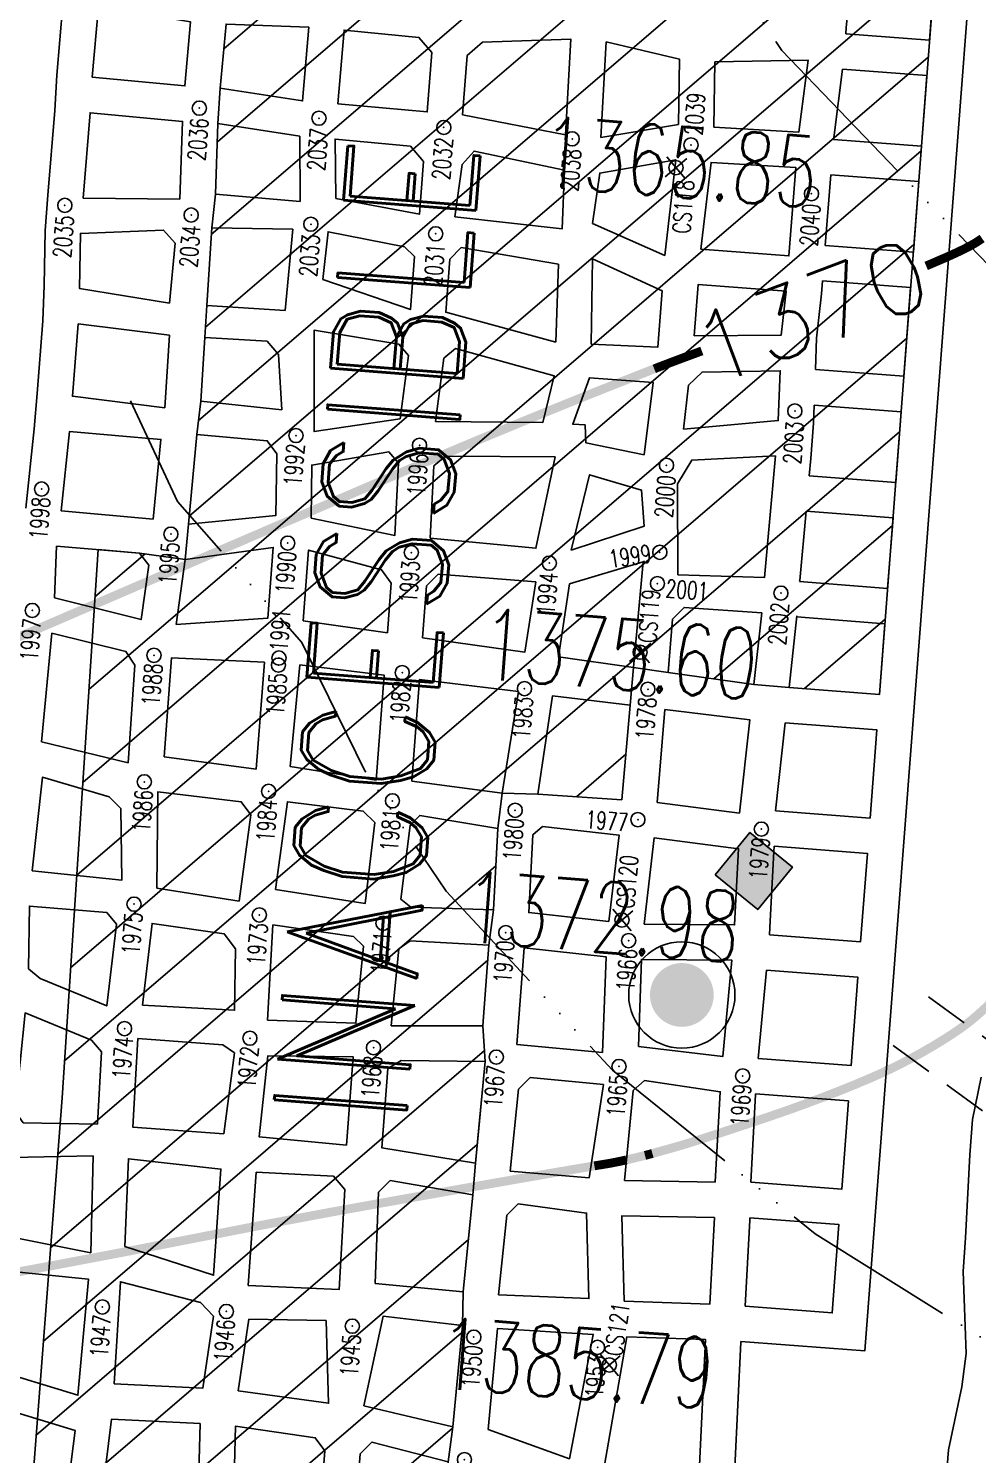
# Model space of a CAD drawing. Header units: inches. Extents: x 10131215 to 10153225, y 3476725 to 3491422.
# Drawn here: x 10139034 to 10139570, y 3484251 to 3485056 of the extents above; entities that cross this region are included whole.
import ezdxf
from ezdxf.enums import TextEntityAlignment as Align

# ---------------------------------------------------------------- set-up
doc = ezdxf.new("R2010")
doc.units = ezdxf.units.IN
doc.header["$LTSCALE"] = 100
doc.header["$MEASUREMENT"] = 0
doc.header["$PDMODE"] = 32
doc.header["$PDSIZE"] = 8
doc.linetypes.add('DASHED2', pattern=[0.375, 0.25, -0.125])
doc.linetypes.add('STREAM', pattern=[1.5, 1, -0.125, 0, -0.125, 0, -0.125, 0, -0.125])
doc.layers.get('0').update_dxf_attribs({"color": 60, "linetype": 'CONTINUOUS'})
for name, color, linetype in [('BUILDINGS', 7, 'CONTINUOUS'), ('DRILL HOLES', 170, 'CONTINUOUS'), ('ELEVATIONS-UPEER MASON-CONTOURS', 175, 'CONTINUOUS'), ('ELEVATIONS-UPPER MASON-SPOT', 175, 'CONTINUOUS'), ('MINE WORKINGS-ADVANCED-SURVEYED', 7, 'CONTINUOUS'), ('MINE WORKINGS-RETREAT AREA', 4, 'CONTINUOUS'), ('MINE WORKINGS-RETREAT AREA-LABELS', 1, 'CONTINUOUS'), ('ROADS', 34, 'DASHED2'), ('SPADS-CONTROL SURVEY-LABELS', 230, 'CONTINUOUS'), ('SPADS-CONTROL SURVEY-SYMBOLS', 230, 'CONTINUOUS'), ('SPADS-LABEL', 90, 'CONTINUOUS'), ('SPADS-SYMBOL', 90, 'CONTINUOUS'), ('WATER-SURFACE', 140, 'STREAM')]:
    doc.layers.add(name, color=color, linetype=linetype)
doc.styles.add('INACCESSIBLE', font='ROMAND.SHX', dxfattribs={"width": 0.8, "height": 75})
doc.styles.add('LEV', font='SIMPLEX.shx', dxfattribs={"width": 0.7, "height": 40})
doc.styles.add('SP', font='SIMPLEX', dxfattribs={"width": 0.75, "height": 12})

# ---------------------------------------------------------------- blocks, each defined once
blk = doc.blocks.new('*X18')
at = {"color": 0}
for p, q in [((778210.1132462497, 182437.2947575242), (778585.4019913725, 182812.5835026469)), ((778210.5236335017, 182384.6721361872), (778606.9321665865, 182781.0806692719)), ((778211.121647163, 182332.2371412594), (778606.9513478621, 182728.0668419586)), ((778211.8106069957, 182279.8930925031), (778606.9705291378, 182675.0530146452)), ((778211.9257690625, 182226.975245981), (778606.9897104134, 182622.0391873319)), ((778210.8524246103, 182172.8688929398), (778607.008891689, 182569.0253600185)), ((778161.9085259092, 182070.8919856497), (778607.0280729646, 182516.0115327051)), ((778162.4880561854, 182018.4385073369), (778607.0472542403, 182462.9977053918)), ((778163.0675864617, 181965.9850290242), (778607.0664355159, 182409.9838780783)), ((778163.6471167379, 181913.5315507114), (778607.0856167915, 182356.970050765)), ((778164.2266470141, 181861.0780723987), (778607.1047980671, 182303.9562234517)), ((778164.4554371102, 181808.2738539057), (778607.1239793429, 182250.9423961383)), ((778513.1431030486, 182103.928511255), (778607.1431606185, 182197.928568825)), ((778161.3289956329, 182123.3454639624), (778187.6501421747, 182149.6666105042)), ((778564.6488477155, 182102.401247333), (778607.1623418941, 182144.9147415116)), ((778440.9374021387, 182031.7228103452), (778466.941093335, 182057.7265015416)), ((778164.4503432133, 181755.2357514198), (778398.5790620496, 181989.3644702561)), ((778164.4452493163, 181702.1976489339), (778398.1481035162, 181935.9005031338)), ((778164.4401554194, 181649.1595464479), (778400.2425336464, 181884.961924675)), ((778164.4350615224, 181596.121443962), (778400.1748729824, 181831.861255422)), ((778164.4299676255, 181543.0833414761), (778399.353367878, 181778.0067417286)), ((778164.4248737285, 181490.0452389902), (778399.580782171, 181725.2011474326)), ((778164.4197798317, 181437.0071365043), (778398.6133284688, 181671.2006851414))]:
    blk.add_line(p, q, dxfattribs=at)
blk = doc.blocks.new('CS')
at = {"layer": 'SPADS-CONTROL SURVEY-SYMBOLS'}
for p, q in [((-5.656854249653406, 5.656854249420576), (5.656854249420576, -5.656854249536991)), ((5.656854249420576, 5.656854249420576), (-5.656854249653406, -5.656854249536991))]:
    blk.add_line(p, q, dxfattribs=at)
blk.add_circle((-2.328306436538696e-10, -1.455191522836685e-10), 4, dxfattribs=at)
blk = doc.blocks.new('DRILL HOLE')
at = {"layer": 'DRILL HOLES', "const_width": 18}
blk.add_lwpolyline([(-9, 0, 1), (9, 0, 1)], format="xyb", close=True, dxfattribs=at)
at = {"layer": 'DRILL HOLES'}
blk.add_circle((0, 0), 30, dxfattribs=at)

msp = doc.modelspace()

# ---------------------------------------------------------------- linework, layer by layer
at = {"layer": 'BUILDINGS'}
msp.add_lwpolyline([(10139422.0284524, 3484578.497196799), (10139441.62884625, 3484602.456364634), (10139465.58801408, 3484582.855970782), (10139445.98762023, 3484558.896802946)], close=True, dxfattribs=at)
msp.add_solid([(10139441.62884625, 3484602.456364634), (10139465.58801408, 3484582.855970782), (10139422.0284524, 3484578.497196799), (10139445.98762023, 3484558.896802946)], dxfattribs=at)
at = {"layer": 'ELEVATIONS-UPEER MASON-CONTOURS', "const_width": 5.000142584255225}
for points in [[(10135978.88428691, 3483263.248318839, 4.255055060081e-07), (10135880.17467438, 3483248.315375748, 0.0005474603146306517)], [(10136147.75905881, 3483288.543522684, 1.373056544530431e-06), (10135988.51066798, 3483264.690762232, 2.300745381369936e-05)], [(10139638.82532724, 3483431.707527347, 7.746851416543983e-07), (10139693.51518071, 3483463.689686147, 1.130609256245208e-05)], [(10138804.86546588, 3484318.684978562, 1.744273280105424e-06), (10138743.64353124, 3484310.015058426, 0.000372396925062913)], [(10137627.42975596, 3484110.077719322, -1.578139277507668e-06), (10137623.40510488, 3484107.94514403, -4.648642984989848e-07), (10137609.74202543, 3484100.70544615, -0.0001325035653944771)], [(10138738.72881526, 3484588.479778181, -5.990413555914903e-07), (10138730.52895678, 3484585.095124677, -3.016211800340191e-05)], [(10139736.40876738, 3483488.776777369, -3.284967643956018e-06), (10139816.89067232, 3483535.849167633, -0.0002011422296852698)], [(10139414.44586048, 3484874.100491419, 2.396840336891335e-06), (10139414.3086121, 3484874.049782359, 6.081483069059938e-05), (10139414.02914234, 3484873.946486705, 4.453383698217632e-06), (10139410.21292202, 3484872.535395882, 0.0001744513716775465), (10139404.54506551, 3484870.437335946, 0.000205693379767074), (10139399.73943296, 3484868.654288363, 0.001876641453638503), (10139398.42892451, 3484868.161827839, 0.0004615607871763515), (10139393.11002023, 3484866.13466365, 0.002109102348266869), (10139387.58985511, 3484863.998226507, 0.0005991221363852298), (10139368.19820183, 3484856.372167207, 0.001922976783912517), (10139340.56834193, 3484845.345063024, 0.001754737153262325), (10139310.37912544, 3484833.038331016, 0.001786035423851429), (10139272.59733278, 3484817.323536626, 0.001898553888505071), (10139237.16458251, 3484802.278562823, 0.000116923866662706), (10139184.23484975, 3484779.552001067, 0.0001150393654611401), (10139130.44877801, 3484756.428192081, 6.299521580048911e-05), (10139057.78424092, 3484725.15745723, -5.354822665654283e-05), (10138972.30090383, 3484688.368316701, -0.0003778424369491077)], [(10139572.67966834, 3484937.557360446, -0.0005942234020709481), (10139572.40728489, 3484937.369724465, -0.0006135811083410135), (10139571.99979279, 3484937.090465627, -0.0008528533938636461), (10139571.70603655, 3484936.890414871, -0.0007677164603468483), (10139571.59853915, 3484936.817717012, -0.0002446519974968545), (10139571.26075198, 3484936.590275174, -0.001475118069627756), (10139570.90687148, 3484936.353762188, -0.0009993274281635011), (10139570.38278387, 3484936.00723258, -0.003979512152669783), (10139570.08525393, 3484935.814734397, -0.00202653794414884), (10139569.49650295, 3484935.443775365, -0.004846594376944278), (10139568.87902601, 3484935.066473309, -0.003068540262407415), (10139567.89445719, 3484934.486065914, -0.003631344072126255), (10139566.99544668, 3484933.972202051, -0.003591673509160527), (10139566.07909657, 3484933.465846908, -0.003698734474561738), (10139564.88368727, 3484932.827861546, -0.0033073746508672), (10139563.53696373, 3484932.133187369, -0.001698049493017804), (10139562.16420635, 3484931.442394421, -0.002279249087127149), (10139561.13743297, 3484930.935901226, -0.001726696414032421), (10139559.93749219, 3484930.355893248, -0.001940744279580511), (10139558.86613768, 3484929.847699401, -0.002096760091791255), (10139557.57575757, 3484929.24832731, -0.001529145065427379), (10139555.8004817, 3484928.439323966, -0.001701723050955189), (10139553.5955994, 3484927.451702319, -0.001434117168172142), (10139550.9719905, 3484926.296223301, -0.001435272333208631), (10139550.5370743, 3484926.107651826, -8.450707559560112e-05), (10139543.14075084, 3484922.92741806, -0.001919138082005006), (10139542.77772217, 3484922.773045587, -0.0004142606288588668), (10139541.09261224, 3484922.065745718)], [(10139578.33642812, 3484507.035297999, -0.01491825618001025), (10139569.42556822, 3484498.813578376, -0.02722269789308525), (10139560.18228023, 3484491.626038728, -0.01786937362489963), (10139545.17836579, 3484481.992848092, -0.01546789516216787), (10139527.11455842, 3484472.028294329, -0.01689326495406607), (10139510.01867183, 3484463.992874292, -0.01028763767588545), (10139482.90240932, 3484453.004137716, -0.009418754577061692), (10139452.83526475, 3484442.178170053, -0.003656864577733612), (10139413.57541815, 3484429.191492992, -0.009170248573606574), (10139397.79077384, 3484424.415684817, -0.001980235777647516), (10139386.53209739, 3484421.281520867, -0.005347282538332423), (10139382.34605657, 3484420.182056865, -0.00485108893140295), (10139371.86524666, 3484417.656604486, -0.008287176053305844), (10139365.69306269, 3484416.339913755, -0.001190967232643361), (10139363.02076927, 3484415.822596598, -0.008012598140672346), (10139362.62219503, 3484415.753023656), (10139362.48777645, 3484415.731773959), (10139362.35869697, 3484415.711368082, 0.001887155874281191), (10139362.01839731, 3484415.656253601, 7.815469792169083e-05), (10139353.80670364, 3484414.293153679, 0.001949393773719704), (10139323.25057703, 3484409.0935815, 0.000706406986884294), (10139239.00587221, 3484394.297260133, 0.005157380266606441), (10139132.75185467, 3484374.348090819, -0.00435793167354881), (10139007.04474238, 3484350.538471407, -0.001964871524645193)], [(10139777.52212842, 3484014.096490986, 5.882055164045174e-06), (10139751.36381465, 3484007.86163957, 4.393296587971537e-05)]]:
    msp.add_lwpolyline(points, format="xyb", dxfattribs=at)
at = {"layer": 'MINE WORKINGS-ADVANCED-SURVEYED', "flags": 128}
for points in [[(10139600.87888696, 3486439.076422677), (10139669.08696168, 3486433.854223783), (10139570.92940259, 3485151.800770584), (10139570.60639424, 3485147.581900761), (10139554.21169683, 3484933.447822556), (10139547.62119382, 3484847.36808281), (10139506.46617626, 3484309.835030129), (10139486.5239697, 3484311.361860632), (10139436.43691007, 3484315.19666448)], [(10139499.76641142, 3485092.828291042), (10139546.08369618, 3485089.282111587), (10139543.03003517, 3485049.39769847), (10139495.68432302, 3485053.022617172)], [(10139495.68432302, 3485053.022617172), (10139495.96854572, 3485056.546103126), (10139499.76641142, 3485092.828291042)], [(10139032.80414051, 3484785.425548581), (10139037.47603681, 3484830.194834223), (10139039.10946275, 3484850.128592862), (10139042.45798594, 3484890.992798073), (10139043.09472395, 3484911.00822801), (10139043.6331583, 3484942.068896495), (10139045.26658424, 3484962.002655135), (10139049.09586653, 3485009.753732651), (10139050.3215632, 3485029.716710421), (10139053.77110543, 3485069.581381129)], [(10139493.90420695, 3485033.099802857), (10139541.50320467, 3485029.455491912), (10139538.44954366, 3484989.571078795), (10139488.86566611, 3484993.367357631)], [(10139488.86566611, 3484993.367357631), (10139489.07017826, 3484995.902678257), (10139493.90420695, 3485033.099802857)], [(10139487.26496564, 3484973.430806762), (10139536.92271316, 3484969.628872237), (10139533.86905215, 3484929.74445912), (10139484.16567505, 3484933.549887171)], [(10139484.16567505, 3484933.549887171), (10139487.26496564, 3484973.430806762)], [(10139482.63038902, 3484913.608327992), (10139532.34222165, 3484909.802252561), (10139528.51180853, 3484859.772540991), (10139478.68901873, 3484863.58711161)], [(10139478.68901873, 3484863.58711161), (10139479.15984479, 3484881.379206787), (10139482.0655227, 3484906.230620016), (10139482.63038922, 3484913.608327976)], [(10139477.90494303, 3484843.588037688), (10139526.98497803, 3484839.830334432), (10139523.93131702, 3484799.945921315), (10139475.07592118, 3484803.686425576)], [(10139475.07592118, 3484803.686425576), (10139475.95894406, 3484813.373169634), (10139477.4857982, 3484833.315374382), (10139477.90494303, 3484843.588037688)], [(10139473.26004955, 3484783.766348806), (10139522.40448652, 3484780.003714757), (10139519.35082551, 3484740.119301639), (10139469.638792, 3484743.92539245)], [(10139469.638792, 3484743.92539245), (10139469.69418706, 3484744.648905956), (10139473.26004955, 3484783.766348806)], [(10139189.36850559, 3484721.825321361), (10139192.42240723, 3484761.709716054), (10139233.64305772, 3484750.56495664), (10139239.09128414, 3484743.127102323)], [(10139259.03348148, 3484741.600151504), (10139265.55057347, 3484748.12183533), (10139320.74721934, 3484743.741222403)], [(10139381.3189568, 3484755.196405036), (10139375.92718947, 3484695.412121464), (10139333.49071836, 3484701.420327413), (10139339.72007022, 3484742.715786329)], [(10139339.72007022, 3484742.715786329), (10139381.3189568, 3484755.196405036)], [(10139189.36850559, 3484721.825321361), (10139236.96327665, 3484715.086797183), (10139239.09128414, 3484743.127102323)], [(10139259.03348148, 3484741.600151504), (10139256.80834356, 3484712.277109054), (10139314.44718821, 3484704.116533015), (10139320.74721934, 3484743.741222403)], [(10139397.8974274, 3484722.835476246), (10139395.34621956, 3484692.662752136), (10139443.75157142, 3484685.809464965), (10139448.22512817, 3484726.233555343)], [(10139397.8974274, 3484722.835476246), (10139404.41448778, 3484729.357191667), (10139448.22512817, 3484726.233555343)], [(10139463.68482216, 3484684.203930076), (10139468.16733292, 3484724.706701207)], [(10139468.08746779, 3484723.985061198), (10139517.82399501, 3484720.177095081), (10139514.770334, 3484680.292681964), (10139463.68482216, 3484684.203930076)], [(10139187.45981706, 3484696.897574678), (10139181.9797227, 3484639.708097465), (10139230.65431966, 3484631.955003665)], [(10139187.45981706, 3484696.897574678), (10139235.14178763, 3484691.085421205), (10139230.65431966, 3484631.955003665)], [(10139250.67278787, 3484631.422273688), (10139255.01640649, 3484688.662821348), (10139310.90698863, 3484681.850086109), (10139301.78899364, 3484624.501525256)], [(10139321.80750021, 3484623.970238538), (10139330.18412086, 3484679.50031638), (10139374.01035718, 3484674.158154371), (10139369.20657063, 3484620.89344182)], [(10139389.14876798, 3484619.366491002), (10139393.57989717, 3484671.772741845), (10139441.55108197, 3484665.925334847), (10139435.71952189, 3484613.230013251)], [(10139461.48349935, 3484664.313364515), (10139513.2435035, 3484660.350475406), (10139509.42642724, 3484610.494959009), (10139455.98019231, 3484614.586950611)], [(10139455.98019231, 3484614.586950611), (10139461.48349935, 3484664.313364515)], [(10139250.67278787, 3484631.422273688), (10139301.78899364, 3484624.501525256)], [(10139321.80750021, 3484623.970238538), (10139369.20657063, 3484620.89344182)], [(10139389.14876798, 3484619.366491002), (10139435.71952189, 3484613.230013251)], [(10139455.22684044, 3484594.585524389), (10139507.89959674, 3484590.552752451), (10139504.08252048, 3484540.697236055), (10139452.60006783, 3484544.638875053)], [(10139452.60006783, 3484544.638875053), (10139452.91068058, 3484548.749643855), (10139455.15346338, 3484591.703985186), (10139455.22684044, 3484594.585524389)], [(10139451.01689324, 3484524.700982354), (10139502.55568998, 3484520.755029496), (10139498.73861372, 3484470.8995131), (10139446.32512047, 3484474.912435142)], [(10139446.32512047, 3484474.912435142), (10139451.01689324, 3484524.700982354)], [(10139572.1745404, 3484464.260496713), (10139567.28097521, 3484440.492419687), (10139565.82067926, 3484420.545230673), (10139563.38634325, 3484373.596321693), (10139561.9990621, 3484354.64649213), (10139563.62717868, 3484308.402883411), (10139561.24253808, 3484289.526068646), (10139553.62720813, 3484253.986202406), (10139552.23992699, 3484235.036372843)], [(10139444.83120062, 3484454.967708853), (10139497.21178322, 3484450.957306542), (10139493.39470696, 3484401.101790146), (10139442.08483726, 3484405.030215716)], [(10139442.08483726, 3484405.030215716), (10139444.8036251, 3484454.597757223), (10139444.83120062, 3484454.967708853)], [(10139441.55387917, 3484385.01176241), (10139491.86787646, 3484381.159583587), (10139488.0508002, 3484331.304067191), (10139438.89500773, 3484335.067570649)], [(10139438.89500773, 3484335.067570649), (10139441.52042887, 3484383.643487714), (10139441.55387917, 3484385.01176241)], [(10139421.68658212, 3484100.405009551), (10139423.21040378, 3484119.983617898), (10139424.76237359, 3484139.923883781), (10139429.71882991, 3484190.141040028), (10139430.80384283, 3484224.139403752), (10139433.02738252, 3484244.041130865), (10139436.39137683, 3484314.83241036), (10139436.43691007, 3484315.19666448)]]:
    msp.add_lwpolyline(points, dxfattribs=at)
for points in [[(10139070.28454097, 3485028.49101375), (10139073.7340832, 3485068.355684457), (10139125.84888481, 3485059.764832219), (10139122.56189396, 3485023.609097152)], [(10139142.52264263, 3485022.347619338), (10139145.80963349, 3485058.503354405), (10139192.53059988, 3485056.825393775), (10139189.08048118, 3485015.189225756)], [(10139209.01273756, 3485013.537569187), (10139212.46285626, 3485055.173737205), (10139254.69343385, 3485051.016052446), (10139262.05070661, 3485042.420830641), (10139259.45223189, 3485008.936290854)], [(10139279.3928501, 3485007.388854554), (10139281.99132482, 3485040.873394341), (10139290.58654663, 3485048.230667106), (10139340.55932713, 3485049.959101993), (10139337.43366979, 3484996.038821617)], [(10139357.37586714, 3484994.511870798), (10139360.50152448, 3485048.432151175), (10139401.89858111, 3485038.697701401), (10139401.18107497, 3485001.886417256)], [(10139421.12714778, 3485000.410953622), (10139421.84465392, 3485037.222237767), (10139474.42460361, 3485038.218414072), (10139469.13436268, 3484997.510804784)], [(10139065.20034288, 3484960.369229191), (10139119.72933693, 3484959.772895746), (10139121.30041615, 3485003.64834848), (10139069.0588443, 3485008.528035979)], [(10139187.61446629, 3484958.495832973), (10139139.94374435, 3484962.493457985), (10139141.26116482, 3485002.386870666), (10139187.42882461, 3484995.256969376)], [(10139207.77625404, 3484960.085059769), (10139255.02654288, 3484951.24387383), (10139257.28582107, 3484981.019425356), (10139249.9285483, 3484989.614647161), (10139207.36108099, 3484993.605312807)], [(10139274.96874022, 3484949.716923012), (10139335.52121458, 3484942.973996645), (10139336.90382884, 3484976.020276729), (10139285.82166109, 3484986.829261822), (10139279.2205011, 3484979.317245427)], [(10139352.71280454, 3484946.050785606), (10139393.54593024, 3484927.992183074), (10139399.70561133, 3484981.940344437), (10139356.84602618, 3484974.493325911)], [(10139413.86984852, 3484931.450880126), (10139463.65017209, 3484927.699678902), (10139467.52623615, 3484977.574989203), (10139419.65168415, 3484980.464880803)], [(10139113.982516, 3484901.01770181), (10139117.14200515, 3484934.886324711), (10139110.60097609, 3484942.317376337), (10139063.56691694, 3484940.435470552), (10139063.02848259, 3484909.374802066)], [(10139179.27347598, 3484896.927594133), (10139134.94063703, 3484899.682667956), (10139137.73785082, 3484943.594921529), (10139183.4990053, 3484942.745337901)], [(10139200.55803448, 3484914.477835516), (10139203.45027354, 3484941.341874462), (10139246.59617053, 3484932.833219138), (10139252.19709203, 3484927.389584556), (10139249.9066658, 3484897.476288536)], [(10139332.06711412, 3484879.06544633), (10139333.44323709, 3484923.056544992), (10139278.65638136, 3484932.384317562), (10139272.13928938, 3484925.862633737), (10139269.84886315, 3484895.949337717)], [(10139352.03853609, 3484877.986039937), (10139352.63196924, 3484926.025393312), (10139392.0190761, 3484908.049978326), (10139389.57610949, 3484876.142450727)], [(10139410.12905589, 3484882.59247849), (10139412.34299439, 3484911.508675376), (10139462.12331795, 3484907.757474152), (10139459.21764004, 3484882.906060923)], [(10139111.22971237, 3484842.071788751), (10139113.83620703, 3484882.990025035), (10139062.39174458, 3484889.35937213), (10139059.0432214, 3484848.495166919)], [(10139244.1760084, 3484835.731824303), (10139195.5207051, 3484828.617208934), (10139195.53032226, 3484885.759016092), (10139243.39416565, 3484877.915828894), (10139248.91873961, 3484871.475084445)], [(10139177.33890517, 3484840.923696731), (10139131.50769283, 3484845.790356753), (10139133.7963223, 3484881.718564222), (10139169.03228818, 3484879.603011269), (10139175.52401986, 3484872.128855183)], [(10139264.11820574, 3484834.204873484), (10139268.86093695, 3484869.948133626), (10139275.3016814, 3484875.472707585), (10139331.04167805, 3484860.092595455), (10139324.60597702, 3484833.666591603)], [(10139404.08867195, 3484829.898321319), (10139406.99434986, 3484854.749734548), (10139414.58486318, 3484862.1922175), (10139458.68789615, 3484862.887513467), (10139457.54359345, 3484834.842228519)], [(10139381.92787366, 3484815.547754363), (10139349.03055129, 3484822.331622625), (10139348.57168339, 3484832.371303931), (10139341.58168569, 3484832.749096169), (10139351.01310002, 3484859.013189062), (10139387.05214511, 3484856.276588684)], [(10139104.76851116, 3484779.125067514), (10139052.73789915, 3484783.792122638), (10139057.40979545, 3484828.561408279), (10139109.08739187, 3484824.171258057)], [(10139174.58701246, 3484816.054784609), (10139169.0928442, 3484823.458767524), (10139129.3017993, 3484826.891820296), (10139124.57701583, 3484776.359935222), (10139173.85446562, 3484781.184644484)], [(10139193.79666296, 3484779.657693665), (10139241.15266774, 3484770.049068741), (10139243.26442974, 3484810.727730079), (10139237.73985578, 3484817.168474528), (10139194.18741484, 3484809.663504112)], [(10139261.09486509, 3484768.522117922), (10139320.77408432, 3484762.768043597), (10139331.56910973, 3484814.261978171), (10139269.64737154, 3484814.725353219), (10139263.20662709, 3484809.200779261)], [(10139400.80310531, 3484747.686889475), (10139400.7249378, 3484799.064246665), (10139408.77350736, 3484812.489391041), (10139456.01673931, 3484814.90002377), (10139449.75198231, 3484746.175760092)], [(10139340.74550629, 3484761.688637204), (10139351.05479883, 3484804.195431889), (10139380.40101952, 3484795.605549614), (10139381.8487007, 3484775.214952492)], [(10139049.04218233, 3484734.725045432), (10139097.87830936, 3484722.532572594), (10139102.16426441, 3484753.23575483), (10139097.0512527, 3484760.007845918), (10139050.10778527, 3484763.940035296)], [(10139117.68681403, 3484719.767440301), (10139169.42630824, 3484723.35227218), (10139172.48020988, 3484763.236666873), (10139122.80230877, 3484756.413173939)], [(10139041.60658169, 3484653.632920115), (10139090.56008618, 3484641.749605112), (10139094.28363738, 3484696.781516524), (10139089.30888228, 3484704.544032846), (10139047.51523151, 3484714.782848085)], [(10139110.90846266, 3484645.061374165), (10139162.80781544, 3484638.139953719), (10139167.51761972, 3484698.424525497), (10139115.05993835, 3484700.949360866)], [(10139036.30016711, 3484580.823951565), (10139042.14753574, 3484633.539876277), (10139079.92039818, 3484622.570854558), (10139086.39485845, 3484616.006845714), (10139087.0181637, 3484575.560429074)], [(10139106.69818251, 3484570.899936953), (10139107.24450319, 3484625.297810648), (10139154.40377894, 3484619.717262421), (10139159.86263592, 3484612.287206671), (10139153.20506279, 3484563.718022205)], [(10139173.74879605, 3484570.19733448), (10139180.48129078, 3484619.76373697), (10139223.29488069, 3484614.466173214), (10139229.81562391, 3484607.948140097), (10139224.30281996, 3484562.234576402)], [(10139250.22738976, 3484560.245798941), (10139244.5507625, 3484564.69314294), (10139249.75760069, 3484606.418311281), (10139255.20204352, 3484612.018447109), (10139299.26349822, 3484604.635857794), (10139296.74530312, 3484558.692638103)], [(10139361.94437057, 3484552.245556056), (10139367.67961981, 3484600.951244473), (10139324.42036566, 3484605.71668201), (10139319.05274614, 3484601.113258023), (10139316.68739013, 3484557.164247035)], [(10139381.88656792, 3484550.718605238), (10139387.62181716, 3484599.424293655), (10139435.2097456, 3484593.210947364), (10139432.96696281, 3484550.256606033)], [(10139034.36558436, 3484525.545953433), (10139040.93914237, 3484519.996849401), (10139078.51339046, 3484504.545768416), (10139083.93301333, 3484550.730657613), (10139078.4550857, 3484557.211121749), (10139034.8463549, 3484560.876288949)], [(10139098.60958733, 3484504.953092665), (10139150.64583097, 3484502.093278169), (10139151.18217969, 3484536.793135536), (10139144.80102628, 3484545.295330908), (10139104.03075568, 3484551.052828726)], [(10139169.23301974, 3484496.477415327), (10139219.13226447, 3484494.747444137), (10139223.46412422, 3484538.227712834), (10139217.86398839, 3484543.672155672), (10139172.25036413, 3484550.252973984)], [(10139239.07465547, 3484493.223024566), (10139290.79735569, 3484493.306271599), (10139294.2198077, 3484538.826970641), (10139249.77115123, 3484541.224429566), (10139243.40610099, 3484536.697884018)], [(10139310.01387036, 3484482.734942553), (10139358.2850549, 3484478.2568753), (10139360.41741975, 3484532.30335871), (10139314.16189471, 3484537.298579572)], [(10139378.60898995, 3484481.715473818), (10139426.34506704, 3484476.029678786), (10139431.46000063, 3484530.312888255), (10139380.3596171, 3484530.776407891)], [(10139073.19884618, 3484437.754963308), (10139075.4541523, 3484478.70627008), (10139069.94881551, 3484485.163465547), (10139032.34668633, 3484500.626890503), (10139026.83282816, 3484444.953571895), (10139031.33210522, 3484438.569217187)], [(10139144.63870969, 3484432.349504518), (10139150.57892578, 3484478.009495167), (10139143.94781248, 3484482.595565788), (10139096.10560007, 3484486.091738146), (10139093.13639994, 3484436.16853218)], [(10139213.87301695, 3484425.946195188), (10139217.68406588, 3484475.802172686), (10139169.50937862, 3484476.378990818), (10139164.56550216, 3484430.633184152)], [(10139286.59124888, 3484415.891376451), (10139292.18791242, 3484473.129808105), (10139244.60629372, 3484473.744206267), (10139237.24535198, 3484469.292155367), (10139233.81540795, 3484424.421775618)], [(10139350.87015976, 3484407.614769802), (10139358.9050189, 3484460.156202606), (10139317.54536144, 3484464.072152273), (10139311.0044484, 3484457.574359988), (10139306.28773796, 3484411.300990292)], [(10139422.06460882, 3484405.149743363), (10139424.85838529, 3484456.084438973), (10139382.14393601, 3484462.388648634), (10139375.70319156, 3484456.864074675), (10139370.81235711, 3484406.087818983)], [(10139026.08297036, 3484373.779653567), (10139022.58045582, 3484380.083252354), (10139024.73317422, 3484419.037746447), (10139070.77418048, 3484419.890486476), (10139069.43697383, 3484365.262176367)], [(10139088.77425768, 3484368.739455238), (10139090.71173424, 3484418.304055349), (10139142.92238932, 3484412.422712047), (10139138.76976785, 3484352.556518613)], [(10139158.35329624, 3484346.854839753), (10139162.84918179, 3484410.706391681), (10139206.51832204, 3484408.455369159), (10139212.96461204, 3484400.94198546), (10139209.64991074, 3484344.458710319)], [(10139229.97340663, 3484347.919888499), (10139231.90988349, 3484399.493786868), (10139238.42614764, 3484406.016297847), (10139285.15132564, 3484397.948547794), (10139279.75473635, 3484343.203233743)], [(10139299.69121264, 3484341.603319026), (10139304.28784457, 3484386.380394934), (10139310.8287576, 3484392.878187219), (10139349.34320894, 3484387.672572455), (10139350.66407631, 3484339.42956112)], [(10139370.60627366, 3484337.902610301), (10139369.28540629, 3484386.145621636), (10139421.57518906, 3484385.130169463), (10139418.93008076, 3484336.189997835)], [(10139011.3046685, 3484300.397083665), (10139062.1880708, 3484284.8619279), (10139068.24715048, 3484350.309011045), (10139019.56479528, 3484355.244945344)], [(10139082.74104847, 3484291.31185602), (10139132.69579361, 3484288.790721803), (10139138.78867867, 3484329.469075234), (10139131.41867381, 3484337.129980746), (10139086.19094887, 3484348.88122303)], [(10139223.68236192, 3484278.815119135), (10139273.83439875, 3484267.081774678), (10139279.23164119, 3484324.183585535), (10139234.58414632, 3484329.514410728)], [(10139152.63799096, 3484287.263770984), (10139203.74016457, 3484280.342069954), (10139202.29521583, 3484326.96788429), (10139158.71547114, 3484327.752754868)], [(10139293.7765961, 3484265.554823859), (10139339.72801062, 3484248.997953357), (10139353.12556496, 3484319.181973609), (10139299.16811747, 3484322.583670819)], [(10139359.51751288, 3484245.476782803), (10139413.06438591, 3484245.26652072), (10139416.44613702, 3484316.31909211), (10139372.07065244, 3484317.731370331)], [(10139009.2570604, 3484234.358789799), (10139009.77771768, 3484280.454886318), (10139060.66111998, 3484264.919730553), (10139055.84204123, 3484228.179360544)], [(10139075.93693366, 3484228.64662946), (10139081.21409765, 3484271.369658673), (10139131.16884279, 3484268.848524456), (10139130.03281335, 3484227.814324814)], [(10139150.28040086, 3484230.275813465), (10139151.11104014, 3484267.321573638), (10139196.23055455, 3484260.857957853), (10139201.67878097, 3484253.420103536), (10139198.85392196, 3484216.527038446)], [(10139218.7961193, 3484215.000087627), (10139221.62097832, 3484251.893152718), (10139228.13807031, 3484258.414836543), (10139271.31033807, 3484247.215924873), (10139268.71911351, 3484200.275413567)]]:
    msp.add_lwpolyline(points, close=True, dxfattribs=at)
at = {"layer": 'MINE WORKINGS-RETREAT AREA'}
for points in [[(10139271.31033807, 3484247.215924873), (10139273.83439875, 3484267.081774678), (10139279.23164119, 3484324.183585535), (10139279.75473635, 3484343.203233743), (10139285.15132564, 3484397.948547794), (10139286.59124888, 3484415.891376451), (10139288.55297505, 3484435.954424491), (10139292.18791242, 3484473.129808105), (10139290.79735569, 3484493.306271599), (10139294.2198077, 3484538.826970641), (10139296.74530312, 3484558.692638103), (10139299.26349822, 3484604.635857794), (10139301.78899364, 3484624.501525256), (10139321.80750021, 3484623.970238538), (10139369.20657063, 3484620.89344182), (10139374.01035718, 3484674.158154371), (10139375.92718947, 3484695.412121464), (10139395.34621956, 3484692.662752136), (10139443.75157142, 3484685.809464965), (10139463.68482216, 3484684.203930076), (10139514.770334, 3484680.292681964), (10139538.44954366, 3484989.571078795), (10139559.8251707, 3485268.761970614)], [(10139145.80963349, 3485058.503354405), (10139142.52264263, 3485022.347619338), (10139141.26116482, 3485002.386870666), (10139139.94374435, 3484962.493457985), (10139137.73785082, 3484943.594921529), (10139134.94063703, 3484899.682667956), (10139133.7963223, 3484881.718564222), (10139131.50769283, 3484845.790356753), (10139129.3017993, 3484826.891820296), (10139124.57701583, 3484776.359935222), (10139122.80230877, 3484756.413173939), (10139097.0512527, 3484760.007845918), (10139073.57951899, 3484761.973940607), (10139053.22190198, 3484452.692517805), (10139008.53852025, 3483872.564593891)]]:
    msp.add_lwpolyline(points, dxfattribs=at)
at = {"layer": 'ROADS', "flags": 128}
for points in [[(10139542.35491532, 3484509.651709941), (10139998.67954315, 3484177.783763894, -0.1195649874960232), (10140136.85148205, 3484015.09667849, -0.1195649874960232)], [(10139522.37717604, 3484482.153188442), (10139978.7016033, 3484150.285069176, -0.1195649874960232), (10140106.49442494, 3483999.818644302, 1.325345185839879)]]:
    msp.add_lwpolyline(points, format="xyb", dxfattribs=at)
at = {"layer": 'SPADS-SYMBOL'}
for p in [(10139130.76351009, 3485011.086675646), (10139198.27989531, 3485005.415469168), (10139268.7804803, 3485000.207806229), (10139341.2467199, 3484993.760577432), (10139408.32567041, 3484990.347165116), (10139476.3445739, 3484962.813383379), (10139054.80079412, 3484956.223976995), (10139126.14439187, 3484950.761201582), (10139193.69895173, 3484945.588552729), (10139264.18503051, 3484940.191437763), (10139466.95728886, 3484840.20804341), (10139185.31081419, 3484826.346865422), (10139255.04910224, 3484820.876623772), (10139394.48599024, 3484809.590040837), (10139041.68507057, 3484796.166449833), (10139114.67588468, 3484770.725181563), (10139180.66497388, 3484765.672400701), (10139250.41318743, 3484760.331784027), (10139390.72832772, 3484760.512008579), (10139328.30786227, 3484754.367773309), (10139389.37169093, 3484742.79326347), (10139459.09001717, 3484737.455275652), (10139036.44141685, 3484727.684572419), (10139105.13137005, 3484702.351946898), (10139175.39459825, 3484696.841532878), (10139175.69961275, 3484700.825008432), (10139245.29783551, 3484692.562192493), (10139314.30910705, 3484683.557016755), (10139383.98385192, 3484683.216773188), (10139099.66554066, 3484630.968463779), (10139169.86245689, 3484625.593489825), (10139239.76023827, 3484620.241420744), (10139309.05476497, 3484614.935542976), (10139378.34929168, 3484609.62966534), (10139448.05762121, 3484604.292102984), (10139093.87981068, 3484561.95640485), (10139164.62307857, 3484555.857583074), (10139234.46004107, 3484551.152066234), (10139303.7641343, 3484545.905633545), (10139373.12319888, 3484541.377124078), (10139088.50254618, 3484491.729575249), (10139159.29773158, 3484486.308791847), (10139229.0858308, 3484480.965121114), (10139298.38534323, 3484475.658861581), (10139367.68485568, 3484470.352602187), (10139437.5327816, 3484465.004350929), (10139076.00434377, 3484334.659974352), (10139146.01771849, 3484332.127404937), (10139217.07545198, 3484323.84813797), (10139285.70569069, 3484317.660370347), (10139355.5499368, 3484311.871097969), (10139280.41317402, 3484248.540338473)]:
    msp.add_point(p, dxfattribs=at)
at = {"layer": 'WATER-SURFACE', "flags": 128}
for points in [[(10139091.85872762, 3486469.581517345), (10139127.013836, 3486146.674791625), (10139123.68349861, 3486011.576518544), (10139132.79594512, 3485915.795909679), (10139152.1942645, 3485824.387842346), (10139161.36538537, 3485648.422908009), (10139201.08580173, 3485480.583522163), (10139253.5567923, 3485357.054109329), (10139332.51238625, 3485256.936627789), (10139358.7475575, 3485195.172062893), (10139459.56498164, 3485043.584465469), (10139628.9920453, 3484867.691785028), (10139753.46122163, 3484774.77144006), (10139787.76629927, 3484762.618785919), (10139867.58685255, 3484757.662441484), (10139906.57245114, 3484740.207913736), (10140023.89423157, 3484612.6529602), (10140056.04140001, 3484565.555619333), (10140168.93338652, 3484528.478470042), (10140220.11054372, 3484465.165893457), (10140317.22362744, 3484253.675331977), (10140375.91133143, 3484149.806794561), (10140469.21133904, 3484038.778158268), (10140606.17577253, 3483904.993860296), (10140629.2692865, 3483873.492751409), (10140739.38399054, 3483791.487954183), (10140762.78567591, 3483764.97898766), (10140784.64563045, 3483713.509690954), (10140769.74173004, 3483647.663595909)], [(10139091.80146986, 3484845.924095518), (10139118.34477492, 3484789.151689414), (10139188.55442769, 3484709.622782307), (10139224.1505996, 3484637.254488218), (10139270.03229908, 3484569.258886459), (10139363.95236085, 3484468.212914019), (10139478.44325203, 3484375.912424828), (10139656.86247655, 3484264.609069164), (10139742.6527627, 3484194.136033271), (10139820.00644956, 3484149.24320295), (10139902.96514729, 3484114.024936711), (10139962.21315509, 3484100.323858508), (10140044.55516897, 3484055.121456486), (10140072.63786499, 3484023.310402484), (10140084.82967668, 3483977.452243131), (10140142.28440018, 3483853.615265064), (10140198.75757283, 3483794.985470094), (10140237.12557007, 3483767.547207275), (10140290.45951205, 3483739.179808499), (10140370.2781429, 3483734.224303653), (10140426.07834083, 3483745.793657375), (10140456.01033832, 3483743.935338288), (10140569.82472, 3483721.835541538), (10140769.74173004, 3483647.663595909), (10141127.41041842, 3483382.846088743)]]:
    msp.add_lwpolyline(points, dxfattribs=at)

# ---------------------------------------------------------------- block references
at = {"layer": 'DRILL HOLES', "xscale": 1.000028516851045, "yscale": 1.000028516851045, "zscale": 1.000028516851045}
msp.add_blockref('DRILL HOLE', (10139403.15495712, 3484510.722373803), dxfattribs=at)
at = {"layer": 'MINE WORKINGS-RETREAT AREA', "xscale": 1.000028516851045, "yscale": 1.000028516851045, "zscale": 1.000028516851045, "rotation": 355.6010874874682}
msp.add_blockref('*X18', (9349211.396678967, 3362830.088531519), dxfattribs=at)
at = {"layer": 'SPADS-CONTROL SURVEY-SYMBOLS', "xscale": 1.000028516851045, "yscale": 1.000028516851045, "zscale": 1.000028516851045}
for p, rotation in [((10139399.83446013, 3484977.535397406), 355.6010247019602), ((10139379.60413498, 3484704.098420361), 355.6010246910381), ((10139369.32599072, 3484552.974878428), 355.6010246864262), ((10139362.26947429, 3484301.95299479), 355.6010246945673)]:
    msp.add_blockref('CS', p, dxfattribs=dict(at, rotation=rotation))

# ---------------------------------------------------------------- texts
at = {"layer": 'ELEVATIONS-UPEER MASON-CONTOURS', "style": 'LEV'}
msp.add_text('1370', height=40.0011406740418, rotation=20.61634890224153, dxfattribs=at).set_placement((10139418.76768843, 3484853.381060676))
at = {"layer": 'ELEVATIONS-UPPER MASON-SPOT', "style": 'LEV', "width": 0.7}
for s, p in [('1365.85', (10139401.93008319, 3484980.65664412)), ('1375.60', (10139368.03423687, 3484703.031832889)), ('1372.98', (10139358.10868945, 3484554.829744378)), ('1385.79', (10139343.89777807, 3484302.976635728))]:
    msp.add_text(s, height=40.0011406740418, rotation=355.6010874874686, dxfattribs=at).set_placement(p, align=Align.MIDDLE)
at = {"layer": 'MINE WORKINGS-RETREAT AREA-LABELS', "style": 'INACCESSIBLE', "width": 0.8}
msp.add_text('INACCESSIBLE', height=75.00213876382837, rotation=85.60108748746859, dxfattribs=at).set_placement((10139231.08425586, 3484716.548469799), align=Align.MIDDLE)
at = {"layer": 'SPADS-CONTROL SURVEY-LABELS', "style": 'SP', "width": 0.7}
for s, rotation, p in [('CS118', 85.55003486224868, (10139404.02602756, 3484955.472894747)), ('CS119', 85.55003484956761, (10139384.7430199, 3484724.508871156)), ('CS120', 85.55003484143367, (10139372.31160778, 3484574.492327658)), ('CS121', 81.25409758230212, (10139366.53914534, 3484322.038121552))]:
    msp.add_text(s, height=10.00028516851045, rotation=rotation, dxfattribs=at).set_placement(p, align=Align.MIDDLE)
at = {"layer": 'SPADS-LABEL', "style": 'SP', "width": 0.7}
for s, rotation, p in [('2039', 85.55003486861209, (10139410.53858553, 3485007.817912599)), ('2036', 85.55003442710905, (10139130.00205415, 3484993.476774948)), ('2037', 85.55003453405564, (10139197.5184394, 3484987.805568461)), ('2032', 85.55003464568662, (10139268.01902442, 3484982.597905522)), ('2038', 85.55003476051235, (10139340.48526406, 3484976.150676716)), ('2035', 85.55003431146666, (10139054.03933814, 3484938.614076267)), ('2040', 85.55003497603238, (10139475.58311813, 3484945.203482654)), ('2034', 85.55003442443692, (10139125.38293593, 3484933.151300855)), ('2033', 85.55003453142272, (10139192.93749582, 3484927.978651995)), ('2031', 85.55003464311253, (10139263.42357463, 3484922.581537037)), ('2003', 85.55003497068486, (10139466.21208685, 3484822.301179286)), ('1992', 85.5500345268298, (10139184.25559818, 3484809.858119178)), ('1996', 85.55003463728156, (10139253.99388626, 3484804.387877523)), ('2000', 85.55003485864884, (10139393.72453442, 3484791.980140036)), ('1998', 85.5500343025487, (10139040.62985449, 3484779.677703571)), ('1995', 85.55003441966109, (10139113.62066864, 3484754.236435296)), ('1999', 8.278663114874957, (10139373.90830067, 3484758.232584704)), ('1990', 85.55003452415772, (10139179.60975787, 3484749.183654423)), ('1993', 85.55003463460942, (10139249.35797145, 3484743.843037752)), ('1994', 85.55003475782718, (10139327.134767, 3484737.10838668)), ('2001', 355.5500348575064, (10139406.06535472, 3484739.218692267)), ('1991', 85.55003452168485, (10139176.41216733, 3484716.587489401)), ('2002', 85.55003496517735, (10139457.75273017, 3484720.18880226)), ('1997', 85.55003429953686, (10139035.38620077, 3484711.19582613)), ('1988', 85.55003440985136, (10139104.076154, 3484685.863200592)), ('1985', 85.55003452112953, (10139174.33938224, 3484680.352786572)), ('1982', 85.55003463174457, (10139244.24261953, 3484676.073446193)), ('1983', 85.55003474131433, (10139313.2538911, 3484667.068270441)), ('1978', 85.55003485126296, (10139382.928636, 3484666.728026877)), ('1986', 85.55003440671867, (10139098.61032461, 3484614.479717444)), ('1984', 85.55003451786614, (10139168.80724087, 3484609.104743484)), ('1981', 85.55003462862818, (10139238.70502229, 3484603.752674405)), ('1977', 355.5500347947753, (10139360.79563013, 3484608.897480961)), ('1980', 85.55003473829268, (10139307.99954902, 3484598.446796637)), ('1979', 85.55003495841866, (10139447.00240531, 3484587.803356626)), ('1975', 85.5500344028836, (10139092.82459462, 3484545.467658487)), ('1973', 85.55003451496216, (10139163.56786255, 3484539.368836709)), ('1971', 85.55003462557063, (10139233.40482508, 3484534.663319865)), ('1970', 85.55003473524486, (10139302.70891834, 3484529.416887169)), ('1966', 85.55003484502694, (10139372.06798295, 3484524.888377693)), ('1974', 85.55003439978684, (10139087.44733012, 3484475.240828852)), ('1972', 85.55003451190127, (10139158.24251555, 3484469.820045449)), ('1968', 85.55003462241504, (10139228.0306148, 3484464.476374715)), ('1967', 85.55003473215466, (10139297.33012727, 3484459.170115174)), ('1965', 85.55003484189422, (10139366.62963975, 3484453.863855775)), ('1969', 85.55003495250926, (10139436.47756571, 3484448.515604513)), ('1947', 85.55003439213635, (10139074.94912771, 3484318.171227881)), ('1946', 85.55003450279712, (10139144.96250246, 3484315.638658462)), ('1945', 85.55003461553221, (10139216.02023598, 3484307.359391492)), ('1950', 85.55003472428206, (10139284.65047472, 3484301.171623867)), ('1953', 85.55003483491673, (10139354.49472086, 3484295.382351489))]:
    msp.add_text(s, height=10.00028516851045, rotation=rotation, dxfattribs=at).set_placement(p, align=Align.MIDDLE)

doc.saveas('drawing.dxf')
